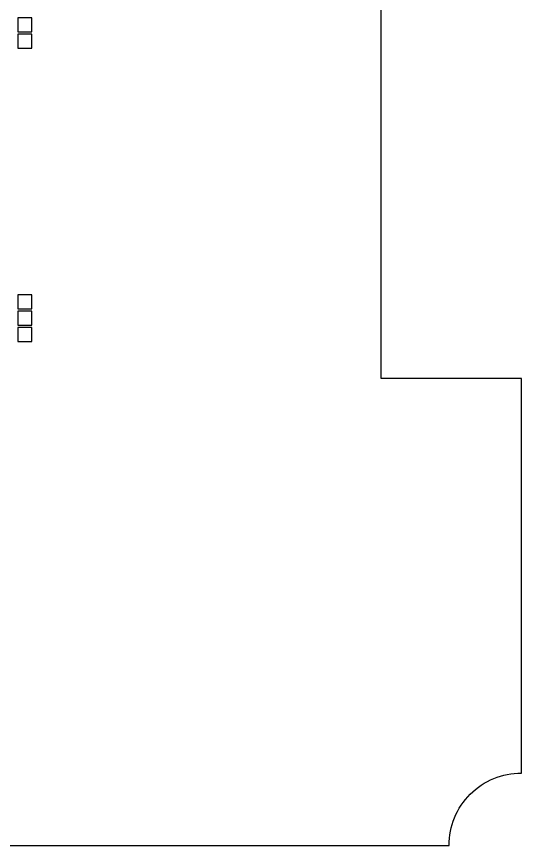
# Model space of a CAD drawing. Extents: x -49 to 54, y -38 to 38.
# Drawn here: x 43.59 to 54.4, y -38 to -20.25 of the extents above; entities that cross this region are included whole.
import ezdxf

# ---------------------------------------------------------------- set-up
doc = ezdxf.new("R2010")
doc.units = 0
doc.layers.add('BACK_LAYER', color=5, linetype='CONTINUOUS')
doc.layers.add('OUTLINE', color=7, linetype='CONTINUOUS')

msp = doc.modelspace()

# ---------------------------------------------------------------- linework, layer by layer
at = {"layer": 'BACK_LAYER'}
for points in [[(43.614, -20.572), (43.914, -20.572), (43.914, -20.272), (43.614, -20.272)], [(43.614, -20.922), (43.914, -20.922), (43.914, -20.622), (43.614, -20.622)], [(43.614, -26.506), (43.914, -26.506), (43.914, -26.206), (43.614, -26.206)], [(43.614, -26.856), (43.914, -26.856), (43.914, -26.556), (43.614, -26.556)], [(43.614, -27.206), (43.914, -27.206), (43.914, -26.906), (43.614, -26.906)]]:
    msp.add_lwpolyline(points, close=True, dxfattribs=at)
at = {"layer": 'OUTLINE'}
msp.add_lwpolyline([(-49.4, -36.45, -0.414214), (-47.85, -38), (52.85, -38, -0.414214), (54.4, -36.45), (54.4, -28), (51.4, -28), (51.4, 28), (54.4, 28), (54.4, 36.45, -0.414214), (52.85, 38), (-47.85, 38, -0.414214), (-49.4, 36.45)], format="xyb", close=True, dxfattribs=at)

doc.saveas('drawing.dxf')
